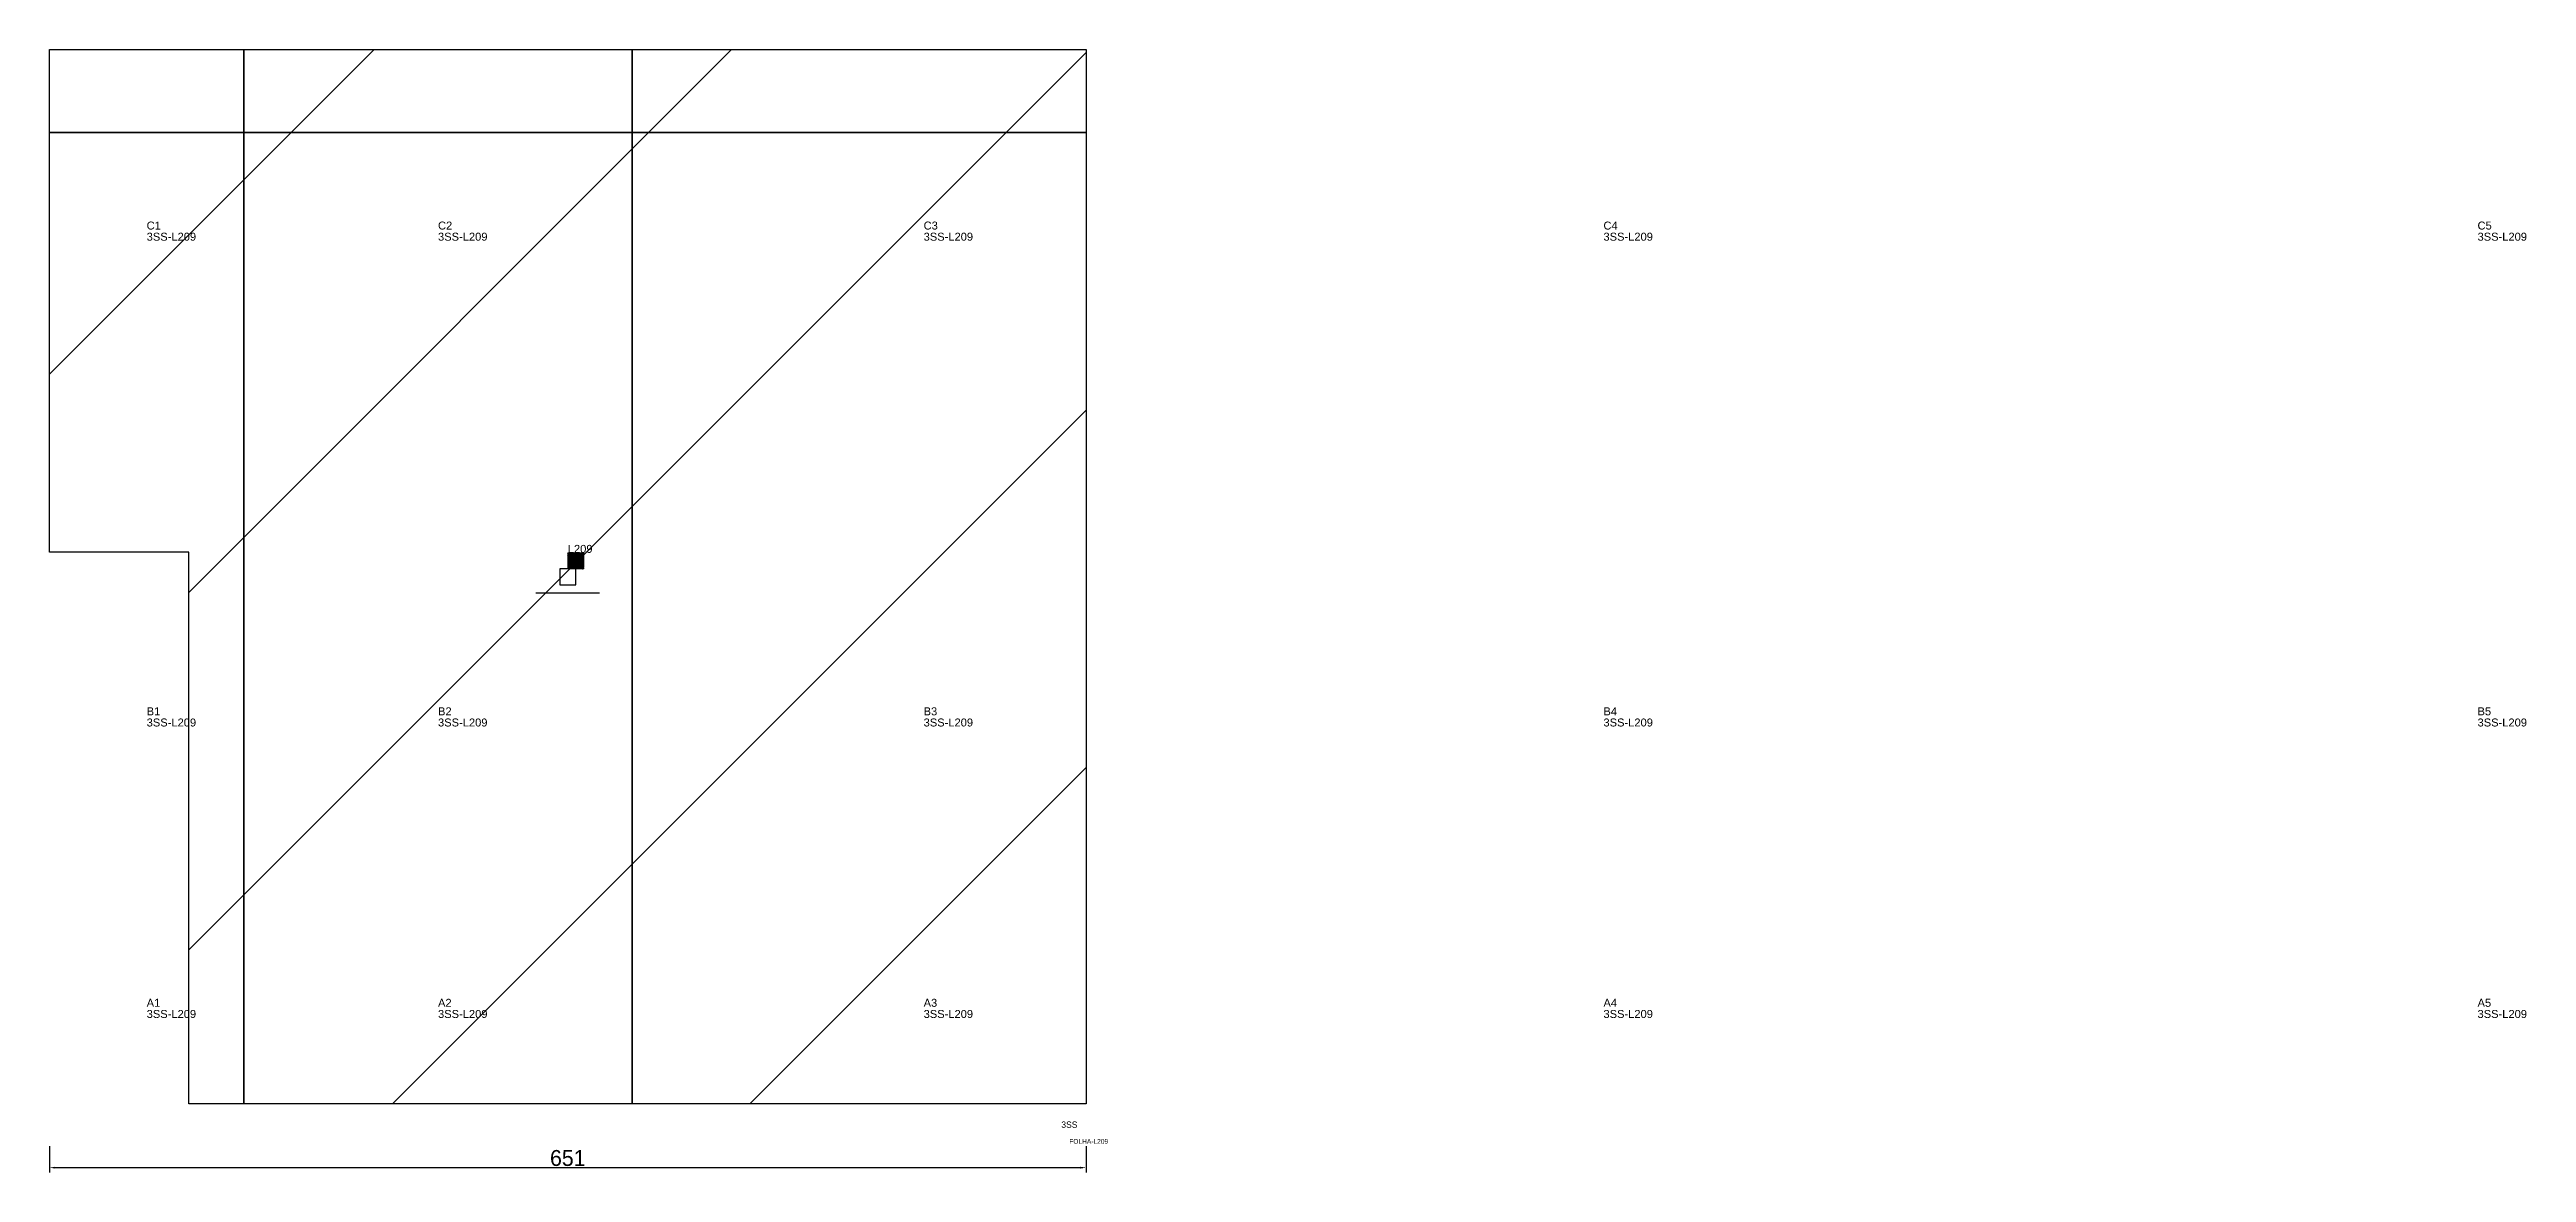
# Model space of a CAD drawing. Header units: metres. Extents: x 222 to 1778, y -504 to 1070.
# Drawn here: x 222 to 1778, y -504 to 202 of the extents above; entities that cross this region are included whole.
import ezdxf

# ---------------------------------------------------------------- set-up
doc = ezdxf.new("R2010")
doc.units = ezdxf.units.M
for name, color, linetype in [('3', 3, 'CONTINUOUS'), ('AUX00', 7, 'CONTINUOUS'), ('COTA', 241, 'CONTINUOUS'), ('FOLHA', 255, 'CONTINUOUS'), ('Hachura', 251, 'CONTINUOUS'), ('NOMENCLATURA', 7, 'CONTINUOUS'), ('Nível', 160, 'CONTINUOUS'), ('Painéis', 200, 'CONTINUOUS'), ('Pilares', 5, 'CONTINUOUS'), ('REAPROVEITAMENTO', 251, 'CONTINUOUS'), ('SARR_2.2x7', 40, 'CONTINUOUS')]:
    doc.layers.add(name, color=color, linetype=linetype)
doc.styles.add('ARIAL', font='Arial.ttf')
doc.styles.add('STR_STANDARD', font='arial.ttf')
doc.dimstyles.new('EZ DXF', dxfattribs={"dimtxt": 10, "dimasz": 3.5, "dimexe": 3, "dimexo": 1.5, "dimgap": 1, "dimtad": 1, "dimdec": 1, "dimdsep": 46, "dimcen": 2.5, "dimazin": 3, "dimtfac": 1, "dimtmove": 0, "dimatfit": 3})

msp = doc.modelspace()

# ---------------------------------------------------------------- hatches: boundary and pattern name
at = {"layer": 'Hachura'}
h = msp.add_hatch(dxfattribs=at)
h.set_pattern_fill('ANSI31', scale=50)
h.paths.add_polyline_path([(857.7, -460.5), (309.7, -460.5), (309.7, -139), (309.7, -114), (222.2, -114), (222.2, 201.5), (873.2, 201.5), (873.2, 191), (873.2, -460.5)])
h = msp.add_hatch(dxfattribs=at)
h.set_pattern_fill('ANSI31', scale=50)
h.paths.add_polyline_path([(857.7, -460.5), (309.7, -460.5), (309.7, -139), (309.7, -114), (222.2, -114), (222.2, 201.5), (873.2, 201.5), (873.2, 191), (873.2, -460.5)])
at = {"layer": 'Reaproveitamento'}
h = msp.add_hatch(dxfattribs=at)
h.set_pattern_fill('SOLID')
h.paths.add_polyline_path([(547.7, -124.5), (557.7, -124.5), (557.7, -114.5), (547.7, -114.5)])
h = msp.add_hatch(dxfattribs=at)
h.set_pattern_fill('SOLID')
h.paths.add_polyline_path([(547.7, -124.5), (557.7, -124.5), (557.7, -114.5), (547.7, -114.5)])

# ---------------------------------------------------------------- linework, layer by layer
at = {"layer": '3'}
for points in [[(344.2, -460.5), (344.2, 201.5)], [(344.2, -460.5), (344.2, 201.5)], [(588.2, -460.5), (588.2, 201.5)], [(588.2, -460.5), (588.2, 201.5)], [(222.2, 149.5), (873.2, 149.5)], [(222.2, 149.5), (873.2, 149.5)]]:
    msp.add_lwpolyline(points, close=True, dxfattribs=at)
at = {"layer": 'Painéis', "color": 200}
for p, q in [((222.2, -114), (222.2, 201.5)), ((222.2, 201.5), (873.2, 201.5)), ((222.2, -114), (222.2, 201.5)), ((222.2, 201.5), (873.2, 201.5)), ((873.2, 201.5), (873.2, 191)), ((873.2, 201.5), (873.2, 191)), ((873.2, 191), (873.2, -460.5)), ((873.2, 191), (873.2, -460.5)), ((309.7, -114), (222.2, -114)), ((309.7, -114), (222.2, -114)), ((309.7, -139), (309.7, -114)), ((309.7, -139), (309.7, -114)), ((309.7, -460.5), (309.7, -139)), ((309.7, -460.5), (309.7, -139)), ((857.7, -460.5), (309.7, -460.5)), ((857.7, -460.5), (309.7, -460.5)), ((873.2, -460.5), (857.7, -460.5)), ((873.2, -460.5), (857.7, -460.5))]:
    msp.add_line(p, q, dxfattribs=at)
at = {"layer": 'Pilares'}
msp.add_lwpolyline([(542.7, -134.5), (552.7, -134.5), (552.7, -124.5), (542.7, -124.5)], close=True, dxfattribs=at)
msp.add_lwpolyline([(542.7, -134.5), (552.7, -134.5), (552.7, -124.5), (542.7, -124.5)], close=True, dxfattribs=at)
at = {"layer": 'SARR_2.2x7'}
msp.add_line((527.7, -139.5), (567.7, -139.5), dxfattribs=at)
msp.add_line((527.7, -139.5), (567.7, -139.5), dxfattribs=at)

# ---------------------------------------------------------------- texts
at = {"layer": '3', "style": 'STR_STANDARD'}
for s, p in [('C1', (283.2, 88.5)), ('C1', (283.2, 88.5)), ('C2', (466.2, 88.5)), ('C2', (466.2, 88.5)), ('C3', (771.2, 88.5)), ('C3', (771.2, 88.5)), ('C4', (1198.2, 88.5)), ('C4', (1198.2, 88.5)), ('C5', (1747.2, 88.5)), ('C5', (1747.2, 88.5)), ('B1', (283.2, -216.5)), ('B1', (283.2, -216.5)), ('B2', (466.2, -216.5)), ('B2', (466.2, -216.5)), ('B3', (771.2, -216.5)), ('B3', (771.2, -216.5)), ('B4', (1198.2, -216.5)), ('B4', (1198.2, -216.5)), ('B5', (1747.2, -216.5)), ('B5', (1747.2, -216.5)), ('A1', (283.2, -399.5)), ('A1', (283.2, -399.5)), ('A2', (466.2, -399.5)), ('A2', (466.2, -399.5)), ('A3', (771.2, -399.5)), ('A3', (771.2, -399.5)), ('A4', (1198.2, -399.5)), ('A4', (1198.2, -399.5)), ('A5', (1747.2, -399.5)), ('A5', (1747.2, -399.5))]:
    msp.add_text(s, height=5, dxfattribs=at).set_placement(p)
at = {"layer": 'AUX00', "style": 'STR_STANDARD'}
for p in [(283.2, 81.5), (283.2, 81.5), (466.2, 81.5), (466.2, 81.5), (771.2, 81.5), (771.2, 81.5), (1198.2, 81.5), (1198.2, 81.5), (1747.2, 81.5), (1747.2, 81.5), (283.2, -223.5), (283.2, -223.5), (466.2, -223.5), (466.2, -223.5), (771.2, -223.5), (771.2, -223.5), (1198.2, -223.5), (1198.2, -223.5), (1747.2, -223.5), (1747.2, -223.5), (283.2, -406.5), (283.2, -406.5), (466.2, -406.5), (466.2, -406.5), (771.2, -406.5), (771.2, -406.5), (1198.2, -406.5), (1198.2, -406.5), (1747.2, -406.5), (1747.2, -406.5)]:
    msp.add_text('3SS-L209', height=5, dxfattribs=at).set_placement(p)
at = {"layer": 'FOLHA'}
msp.add_text('FOLHA-L209', height=3, dxfattribs=at).set_placement((862.7, -485.5))
msp.add_text('FOLHA-L209', height=3, dxfattribs=at).set_placement((862.7, -485.5))
at = {"layer": 'NOMENCLATURA', "insert": (547.7, -109.5), "char_height": 5, "attachment_point": 1, "style": 'ARIAL'}
msp.add_mtext('L209', dxfattribs=at)
msp.add_mtext('L209', dxfattribs=at)
at = {"layer": 'Nível'}
msp.add_text('3SS', height=4, dxfattribs=at).set_placement((857.7, -475.5))
msp.add_text('3SS', height=4, dxfattribs=at).set_placement((857.7, -475.5))

# ---------------------------------------------------------------- dimensions: what is measured, and where the dimension line sits
at = {"layer": 'COTA'}
msp.add_linear_dim(base=(222.2, -500.5), p1=(222.2, -485.5), p2=(873.2, -485.5), dimstyle='EZ DXF', dxfattribs=at).render()
msp.add_linear_dim(base=(222.2, -500.5), p1=(222.2, -485.5), p2=(873.2, -485.5), dimstyle='EZ DXF', dxfattribs=at).render()

doc.saveas('drawing.dxf')
